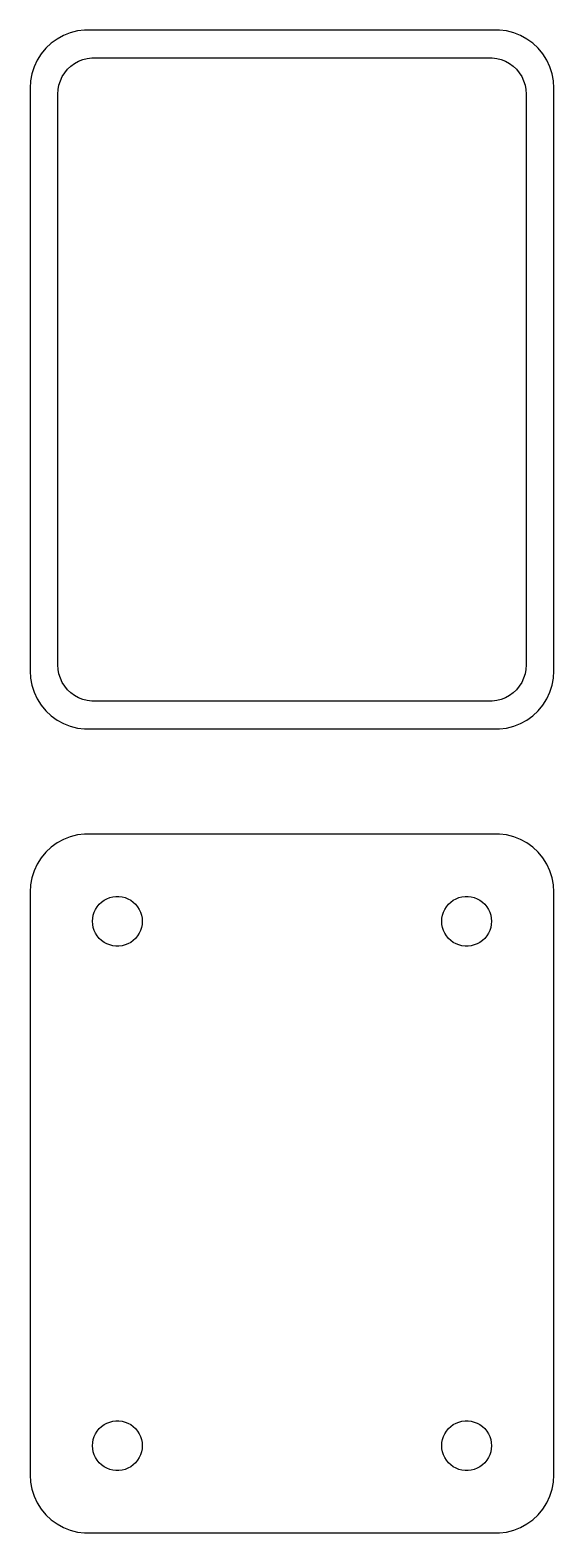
# Model space of a CAD drawing. Header units: metres. Extents: x -22 to 22, y 108 to 237.
import ezdxf

# ---------------------------------------------------------------- set-up
doc = ezdxf.new("R2010")
doc.units = ezdxf.units.M

msp = doc.modelspace()

# ---------------------------------------------------------------- linework, layer by layer
for p, q in [((-20.1791, 236.222), (-20.6871, 235.853)), ((-19.6289, 236.524), (-20.1791, 236.222)), ((-19.0451, 236.755), (-19.6289, 236.524)), ((-18.4369, 236.911), (-19.0451, 236.755)), ((-17.8139, 236.99), (-18.4369, 236.911)), ((17.8139, 236.99), (-17.8139, 236.99)), ((18.4369, 236.911), (17.8139, 236.99)), ((19.0451, 236.755), (18.4369, 236.911)), ((19.6289, 236.524), (19.0451, 236.755)), ((20.1791, 236.222), (19.6289, 236.524)), ((20.6871, 235.853), (20.1791, 236.222)), ((-21.5451, 234.939), (-21.8815, 234.409)), ((-21.1448, 235.423), (-21.5451, 234.939)), ((-20.6871, 235.853), (-21.1448, 235.423)), ((21.1448, 235.423), (20.6871, 235.853)), ((21.5451, 234.939), (21.1448, 235.423)), ((21.8815, 234.409), (21.5451, 234.939)), ((-22.1489, 233.841), (-22.3429, 233.243)), ((-21.8815, 234.409), (-22.1489, 233.841)), ((-19.5184, 233.33), (-19.2692, 233.631)), ((-19.2692, 233.631), (-18.9842, 233.899)), ((-18.9842, 233.899), (-18.668, 234.128)), ((-18.668, 234.128), (-18.3254, 234.317)), ((-18.3254, 234.317), (-17.9619, 234.461)), ((-17.9619, 234.461), (-17.5833, 234.558)), ((-17.5833, 234.558), (-17.1954, 234.607)), ((-17.1954, 234.607), (17.1954, 234.607)), ((17.1954, 234.607), (17.5833, 234.558)), ((17.5833, 234.558), (17.9619, 234.461)), ((17.9619, 234.461), (18.3254, 234.317)), ((18.3254, 234.317), (18.668, 234.128)), ((18.668, 234.128), (18.9842, 233.899)), ((18.9842, 233.899), (19.2692, 233.631)), ((19.2692, 233.631), (19.5184, 233.33)), ((22.1489, 233.841), (21.8815, 234.409)), ((22.3429, 233.243), (22.1489, 233.841)), ((-22.4606, 232.627), (-22.5, 232)), ((-22.3429, 233.243), (-22.4606, 232.627)), ((-20.0884, 231.89), (-20.0151, 232.274)), ((-20.0151, 232.274), (-19.8943, 232.646)), ((-19.8943, 232.646), (-19.7279, 233)), ((-19.7279, 233), (-19.5184, 233.33)), ((19.5184, 233.33), (19.7279, 233)), ((19.7279, 233), (19.8943, 232.646)), ((19.8943, 232.646), (20.0151, 232.274)), ((20.0151, 232.274), (20.0884, 231.89)), ((22.4606, 232.627), (22.3429, 233.243)), ((22.5, 232), (22.4606, 232.627)), ((-22.5, 232), (-22.5, 182)), ((-20.1129, 231.5), (-20.0884, 231.89)), ((-20.1129, 182.5), (-20.1129, 231.5)), ((20.0884, 231.89), (20.1129, 231.5)), ((20.1129, 231.5), (20.1129, 182.5)), ((22.5, 182), (22.5, 232)), ((-22.5, 182), (-22.4606, 181.373)), ((-20.0884, 182.11), (-20.1129, 182.5)), ((-20.0151, 181.726), (-20.0884, 182.11)), ((20.0884, 182.11), (20.0151, 181.726)), ((20.1129, 182.5), (20.0884, 182.11)), ((22.4606, 181.373), (22.5, 182)), ((-22.4606, 181.373), (-22.3429, 180.757)), ((-22.3429, 180.757), (-22.1489, 180.159)), ((-19.8943, 181.354), (-20.0151, 181.726)), ((-19.7279, 181), (-19.8943, 181.354)), ((-19.5184, 180.67), (-19.7279, 181)), ((-19.2692, 180.369), (-19.5184, 180.67)), ((19.5184, 180.67), (19.2692, 180.369)), ((19.7279, 181), (19.5184, 180.67)), ((19.8943, 181.354), (19.7279, 181)), ((20.0151, 181.726), (19.8943, 181.354)), ((22.1489, 180.159), (22.3429, 180.757)), ((22.3429, 180.757), (22.4606, 181.373)), ((-22.1489, 180.159), (-21.8815, 179.591)), ((-21.8815, 179.591), (-21.5451, 179.061)), ((-18.9842, 180.101), (-19.2692, 180.369)), ((-18.668, 179.872), (-18.9842, 180.101)), ((-18.3254, 179.683), (-18.668, 179.872)), ((-17.9619, 179.539), (-18.3254, 179.683)), ((-17.5833, 179.442), (-17.9619, 179.539)), ((-17.1954, 179.393), (-17.5833, 179.442)), ((17.1954, 179.393), (-17.1954, 179.393)), ((17.5833, 179.442), (17.1954, 179.393)), ((17.9619, 179.539), (17.5833, 179.442)), ((18.3254, 179.683), (17.9619, 179.539)), ((18.668, 179.872), (18.3254, 179.683)), ((18.9842, 180.101), (18.668, 179.872)), ((19.2692, 180.369), (18.9842, 180.101)), ((21.5451, 179.061), (21.8815, 179.591)), ((21.8815, 179.591), (22.1489, 180.159)), ((-21.5451, 179.061), (-21.1448, 178.577)), ((-21.1448, 178.577), (-20.6871, 178.147)), ((-20.6871, 178.147), (-20.1791, 177.778)), ((20.1791, 177.778), (20.6871, 178.147)), ((20.6871, 178.147), (21.1448, 178.577)), ((21.1448, 178.577), (21.5451, 179.061)), ((-20.1791, 177.778), (-19.6289, 177.476)), ((-19.6289, 177.476), (-19.0451, 177.245)), ((-19.0451, 177.245), (-18.4369, 177.089)), ((-18.4369, 177.089), (-17.8139, 177.01)), ((-17.8139, 177.01), (17.8139, 177.01)), ((17.8139, 177.01), (18.4369, 177.089)), ((18.4369, 177.089), (19.0451, 177.245)), ((19.0451, 177.245), (19.6289, 177.476)), ((19.6289, 177.476), (20.1791, 177.778)), ((-19.0451, 167.755), (-19.6289, 167.524)), ((-18.4369, 167.911), (-19.0451, 167.755)), ((-17.8139, 167.99), (-18.4369, 167.911)), ((17.8139, 167.99), (-17.8139, 167.99)), ((18.4369, 167.911), (17.8139, 167.99)), ((19.0451, 167.755), (18.4369, 167.911)), ((19.6289, 167.524), (19.0451, 167.755)), ((-21.1448, 166.423), (-21.5451, 165.939)), ((-20.6871, 166.853), (-21.1448, 166.423)), ((-20.1791, 167.222), (-20.6871, 166.853)), ((-19.6289, 167.524), (-20.1791, 167.222)), ((20.1791, 167.222), (19.6289, 167.524)), ((20.6871, 166.853), (20.1791, 167.222)), ((21.1448, 166.423), (20.6871, 166.853)), ((21.5451, 165.939), (21.1448, 166.423)), ((-21.8815, 165.409), (-22.1489, 164.841)), ((-21.5451, 165.939), (-21.8815, 165.409)), ((21.8815, 165.409), (21.5451, 165.939)), ((22.1489, 164.841), (21.8815, 165.409)), ((-22.3429, 164.243), (-22.4606, 163.627)), ((-22.1489, 164.841), (-22.3429, 164.243)), ((22.3429, 164.243), (22.1489, 164.841)), ((22.4606, 163.627), (22.3429, 164.243)), ((-22.4606, 163.627), (-22.5, 163)), ((-22.5, 163), (-22.5, 113)), ((-15.9091, 162.432), (-15.6598, 162.531)), ((-15.6598, 162.531), (-15.4001, 162.597)), ((-15.4001, 162.597), (-15.1341, 162.631)), ((-15.1341, 162.631), (-14.8659, 162.631)), ((-14.8659, 162.631), (-14.5999, 162.597)), ((-14.5999, 162.597), (-14.3401, 162.531)), ((-14.3401, 162.531), (-14.0908, 162.432)), ((14.0908, 162.432), (14.3401, 162.531)), ((14.3401, 162.531), (14.5999, 162.597)), ((14.5999, 162.597), (14.8659, 162.631)), ((14.8659, 162.631), (15.1341, 162.631)), ((15.1341, 162.631), (15.4001, 162.597)), ((15.4001, 162.597), (15.6598, 162.531)), ((15.6598, 162.531), (15.9091, 162.432)), ((22.5, 163), (22.4606, 163.627)), ((22.5, 113), (22.5, 163)), ((-17.0682, 161.031), (-16.9853, 161.286)), ((-16.9853, 161.286), (-16.8712, 161.529)), ((-16.8712, 161.529), (-16.7275, 161.755)), ((-16.7275, 161.755), (-16.5565, 161.962)), ((-16.5565, 161.962), (-16.3611, 162.145)), ((-16.3611, 162.145), (-16.1441, 162.303)), ((-16.1441, 162.303), (-15.9091, 162.432)), ((-14.0908, 162.432), (-13.8559, 162.303)), ((-13.8559, 162.303), (-13.6389, 162.145)), ((-13.6389, 162.145), (-13.4434, 161.962)), ((-13.4434, 161.962), (-13.2725, 161.755)), ((-13.2725, 161.755), (-13.1288, 161.529)), ((-13.1288, 161.529), (-13.0146, 161.286)), ((-13.0146, 161.286), (-12.9318, 161.031)), ((12.9318, 161.031), (13.0146, 161.286)), ((13.0146, 161.286), (13.1288, 161.529)), ((13.1288, 161.529), (13.2725, 161.755)), ((13.2725, 161.755), (13.4434, 161.962)), ((13.4434, 161.962), (13.6389, 162.145)), ((13.6389, 162.145), (13.8559, 162.303)), ((13.8559, 162.303), (14.0908, 162.432)), ((15.9091, 162.432), (16.1441, 162.303)), ((16.1441, 162.303), (16.3611, 162.145)), ((16.3611, 162.145), (16.5565, 161.962)), ((16.5565, 161.962), (16.7275, 161.755)), ((16.7275, 161.755), (16.8712, 161.529)), ((16.8712, 161.529), (16.9853, 161.286)), ((16.9853, 161.286), (17.0682, 161.031)), ((-17.1353, 160.5), (-17.1185, 160.768)), ((-17.1185, 160.232), (-17.1353, 160.5)), ((-17.1185, 160.768), (-17.0682, 161.031)), ((-17.0682, 159.969), (-17.1185, 160.232)), ((-16.9853, 159.714), (-17.0682, 159.969)), ((-12.9318, 159.969), (-13.0146, 159.714)), ((-12.9318, 161.031), (-12.8815, 160.768)), ((-12.8815, 160.232), (-12.9318, 159.969)), ((-12.8815, 160.768), (-12.8647, 160.5)), ((-12.8647, 160.5), (-12.8815, 160.232)), ((12.8647, 160.5), (12.8815, 160.768)), ((12.8815, 160.232), (12.8647, 160.5)), ((12.8815, 160.768), (12.9318, 161.031)), ((12.9318, 159.969), (12.8815, 160.232)), ((13.0146, 159.714), (12.9318, 159.969)), ((17.0682, 159.969), (16.9853, 159.714)), ((17.0682, 161.031), (17.1185, 160.768)), ((17.1185, 160.232), (17.0682, 159.969)), ((17.1185, 160.768), (17.1353, 160.5)), ((17.1353, 160.5), (17.1185, 160.232)), ((-16.8712, 159.471), (-16.9853, 159.714)), ((-16.7275, 159.245), (-16.8712, 159.471)), ((-16.5565, 159.038), (-16.7275, 159.245)), ((-16.3611, 158.855), (-16.5565, 159.038)), ((-16.1441, 158.697), (-16.3611, 158.855)), ((-15.9091, 158.568), (-16.1441, 158.697)), ((-13.8559, 158.697), (-14.0908, 158.568)), ((-13.6389, 158.855), (-13.8559, 158.697)), ((-13.4434, 159.038), (-13.6389, 158.855)), ((-13.2725, 159.245), (-13.4434, 159.038)), ((-13.1288, 159.471), (-13.2725, 159.245)), ((-13.0146, 159.714), (-13.1288, 159.471)), ((13.1288, 159.471), (13.0146, 159.714)), ((13.2725, 159.245), (13.1288, 159.471)), ((13.4434, 159.038), (13.2725, 159.245)), ((13.6389, 158.855), (13.4434, 159.038)), ((13.8559, 158.697), (13.6389, 158.855)), ((14.0908, 158.568), (13.8559, 158.697)), ((16.1441, 158.697), (15.9091, 158.568)), ((16.3611, 158.855), (16.1441, 158.697)), ((16.5565, 159.038), (16.3611, 158.855)), ((16.7275, 159.245), (16.5565, 159.038)), ((16.8712, 159.471), (16.7275, 159.245)), ((16.9853, 159.714), (16.8712, 159.471)), ((-15.6598, 158.469), (-15.9091, 158.568)), ((-15.4001, 158.403), (-15.6598, 158.469)), ((-15.1341, 158.369), (-15.4001, 158.403)), ((-14.8659, 158.369), (-15.1341, 158.369)), ((-14.5999, 158.403), (-14.8659, 158.369)), ((-14.3401, 158.469), (-14.5999, 158.403)), ((-14.0908, 158.568), (-14.3401, 158.469)), ((14.3401, 158.469), (14.0908, 158.568)), ((14.5999, 158.403), (14.3401, 158.469)), ((14.8659, 158.369), (14.5999, 158.403)), ((15.1341, 158.369), (14.8659, 158.369)), ((15.4001, 158.403), (15.1341, 158.369)), ((15.6598, 158.469), (15.4001, 158.403)), ((15.9091, 158.568), (15.6598, 158.469)), ((-16.1441, 117.303), (-15.9091, 117.432)), ((-15.9091, 117.432), (-15.6598, 117.531)), ((-15.6598, 117.531), (-15.4001, 117.597)), ((-15.4001, 117.597), (-15.1341, 117.631)), ((-15.1341, 117.631), (-14.8659, 117.631)), ((-14.8659, 117.631), (-14.5999, 117.597)), ((-14.5999, 117.597), (-14.3401, 117.531)), ((-14.3401, 117.531), (-14.0908, 117.432)), ((-14.0908, 117.432), (-13.8559, 117.303)), ((13.8559, 117.303), (14.0908, 117.432)), ((14.0908, 117.432), (14.3401, 117.531)), ((14.3401, 117.531), (14.5999, 117.597)), ((14.5999, 117.597), (14.8659, 117.631)), ((14.8659, 117.631), (15.1341, 117.631)), ((15.1341, 117.631), (15.4001, 117.597)), ((15.4001, 117.597), (15.6598, 117.531)), ((15.6598, 117.531), (15.9091, 117.432)), ((15.9091, 117.432), (16.1441, 117.303)), ((-17.0682, 116.031), (-16.9853, 116.286)), ((-16.9853, 116.286), (-16.8712, 116.529)), ((-16.8712, 116.529), (-16.7275, 116.755)), ((-16.7275, 116.755), (-16.5565, 116.962)), ((-16.5565, 116.962), (-16.3611, 117.145)), ((-16.3611, 117.145), (-16.1441, 117.303)), ((-13.8559, 117.303), (-13.6389, 117.145)), ((-13.6389, 117.145), (-13.4434, 116.962)), ((-13.4434, 116.962), (-13.2725, 116.755)), ((-13.2725, 116.755), (-13.1288, 116.529)), ((-13.1288, 116.529), (-13.0146, 116.286)), ((-13.0146, 116.286), (-12.9318, 116.031)), ((12.9318, 116.031), (13.0146, 116.286)), ((13.0146, 116.286), (13.1288, 116.529)), ((13.1288, 116.529), (13.2725, 116.755)), ((13.2725, 116.755), (13.4434, 116.962)), ((13.4434, 116.962), (13.6389, 117.145)), ((13.6389, 117.145), (13.8559, 117.303)), ((16.1441, 117.303), (16.3611, 117.145)), ((16.3611, 117.145), (16.5565, 116.962)), ((16.5565, 116.962), (16.7275, 116.755)), ((16.7275, 116.755), (16.8712, 116.529)), ((16.8712, 116.529), (16.9853, 116.286)), ((16.9853, 116.286), (17.0682, 116.031)), ((-17.1353, 115.5), (-17.1185, 115.768)), ((-17.1185, 115.232), (-17.1353, 115.5)), ((-17.1185, 115.768), (-17.0682, 116.031)), ((-17.0682, 114.969), (-17.1185, 115.232)), ((-16.9853, 114.714), (-17.0682, 114.969)), ((-12.9318, 114.969), (-13.0146, 114.714)), ((-12.9318, 116.031), (-12.8815, 115.768)), ((-12.8815, 115.232), (-12.9318, 114.969)), ((-12.8815, 115.768), (-12.8647, 115.5)), ((-12.8647, 115.5), (-12.8815, 115.232)), ((12.8647, 115.5), (12.8815, 115.768)), ((12.8815, 115.232), (12.8647, 115.5)), ((12.8815, 115.768), (12.9318, 116.031)), ((12.9318, 114.969), (12.8815, 115.232)), ((13.0146, 114.714), (12.9318, 114.969)), ((17.0682, 114.969), (16.9853, 114.714)), ((17.0682, 116.031), (17.1185, 115.768)), ((17.1185, 115.232), (17.0682, 114.969)), ((17.1185, 115.768), (17.1353, 115.5)), ((17.1353, 115.5), (17.1185, 115.232)), ((-16.8712, 114.471), (-16.9853, 114.714)), ((-16.7275, 114.245), (-16.8712, 114.471)), ((-16.5565, 114.038), (-16.7275, 114.245)), ((-16.3611, 113.855), (-16.5565, 114.038)), ((-16.1441, 113.697), (-16.3611, 113.855)), ((-15.9091, 113.568), (-16.1441, 113.697)), ((-15.6598, 113.469), (-15.9091, 113.568)), ((-14.0908, 113.568), (-14.3401, 113.469)), ((-13.8559, 113.697), (-14.0908, 113.568)), ((-13.6389, 113.855), (-13.8559, 113.697)), ((-13.4434, 114.038), (-13.6389, 113.855)), ((-13.2725, 114.245), (-13.4434, 114.038)), ((-13.1288, 114.471), (-13.2725, 114.245)), ((-13.0146, 114.714), (-13.1288, 114.471)), ((13.1288, 114.471), (13.0146, 114.714)), ((13.2725, 114.245), (13.1288, 114.471)), ((13.4434, 114.038), (13.2725, 114.245)), ((13.6389, 113.855), (13.4434, 114.038)), ((13.8559, 113.697), (13.6389, 113.855)), ((14.0908, 113.568), (13.8559, 113.697)), ((14.3401, 113.469), (14.0908, 113.568)), ((15.9091, 113.568), (15.6598, 113.469)), ((16.1441, 113.697), (15.9091, 113.568)), ((16.3611, 113.855), (16.1441, 113.697)), ((16.5565, 114.038), (16.3611, 113.855)), ((16.7275, 114.245), (16.5565, 114.038)), ((16.8712, 114.471), (16.7275, 114.245)), ((16.9853, 114.714), (16.8712, 114.471)), ((-22.5, 113), (-22.4606, 112.373)), ((-22.4606, 112.373), (-22.3429, 111.757)), ((-15.4001, 113.403), (-15.6598, 113.469)), ((-15.1341, 113.369), (-15.4001, 113.403)), ((-14.8659, 113.369), (-15.1341, 113.369)), ((-14.5999, 113.403), (-14.8659, 113.369)), ((-14.3401, 113.469), (-14.5999, 113.403)), ((14.5999, 113.403), (14.3401, 113.469)), ((14.8659, 113.369), (14.5999, 113.403)), ((15.1341, 113.369), (14.8659, 113.369)), ((15.4001, 113.403), (15.1341, 113.369)), ((15.6598, 113.469), (15.4001, 113.403)), ((22.3429, 111.757), (22.4606, 112.373)), ((22.4606, 112.373), (22.5, 113)), ((-22.3429, 111.757), (-22.1489, 111.159)), ((-22.1489, 111.159), (-21.8815, 110.591)), ((21.8815, 110.591), (22.1489, 111.159)), ((22.1489, 111.159), (22.3429, 111.757)), ((-21.8815, 110.591), (-21.5451, 110.061)), ((-21.5451, 110.061), (-21.1448, 109.577)), ((21.1448, 109.577), (21.5451, 110.061)), ((21.5451, 110.061), (21.8815, 110.591)), ((-21.1448, 109.577), (-20.6871, 109.147)), ((-20.6871, 109.147), (-20.1791, 108.778)), ((-20.1791, 108.778), (-19.6289, 108.476)), ((-19.6289, 108.476), (-19.0451, 108.245)), ((19.0451, 108.245), (19.6289, 108.476)), ((19.6289, 108.476), (20.1791, 108.778)), ((20.1791, 108.778), (20.6871, 109.147)), ((20.6871, 109.147), (21.1448, 109.577)), ((-19.0451, 108.245), (-18.4369, 108.089)), ((-18.4369, 108.089), (-17.8139, 108.01)), ((-17.8139, 108.01), (17.8139, 108.01)), ((17.8139, 108.01), (18.4369, 108.089)), ((18.4369, 108.089), (19.0451, 108.245))]:
    msp.add_line(p, q)

doc.saveas('drawing.dxf')
